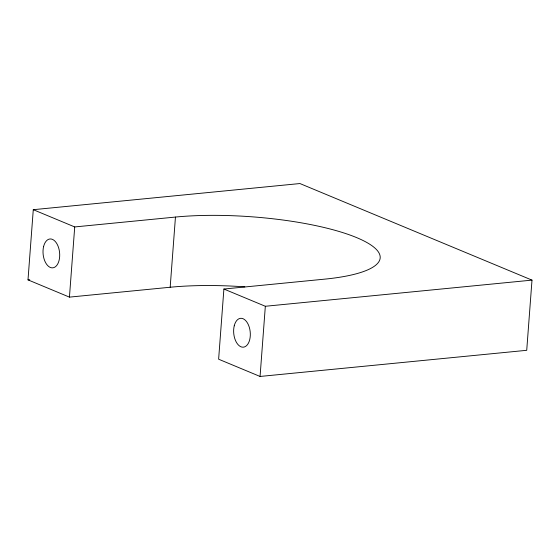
<?xml version="1.0" encoding="UTF-8"?>
<svg xmlns="http://www.w3.org/2000/svg" width="560" height="560" viewBox="0 0 560 560"><rect width="100%" height="100%" fill="white"/><g stroke="black" fill="none" stroke-linecap="round" stroke-linejoin="round"><path stroke-width="0.84" d="M244.818 286.853A130.508 31.353 4.3 0 0 170.177 287.245L69.44 297.122L28 279.874L33.278 209.692L299.936 183.547L532 280.126L526.722 350.308L260.064 376.453L218.624 359.205L223.895 289.03L324.639 279.146A130.508 31.353 4.3 0 0 356.713 237.643A130.508 31.353 4.3 0 0 175.455 217.063L74.718 226.94L33.278 209.692M69.44 297.122L74.718 226.94M170.177 287.245L175.455 217.063M260.064 376.453L265.335 306.271L223.895 289.03M28 279.874L29.736 279.706M265.335 306.271L532 280.126M234.248 325.773A14.504 8.274 84.4 0 0 243.103 347.193A14.504 8.274 84.4 0 0 248.584 325.255A14.504 8.274 84.4 0 0 234.248 325.773M43.624 246.442A14.504 8.274 84.4 0 0 52.486 267.855A14.504 8.274 84.4 0 0 57.967 245.924A14.504 8.274 84.4 0 0 43.624 246.442"/></g></svg>
